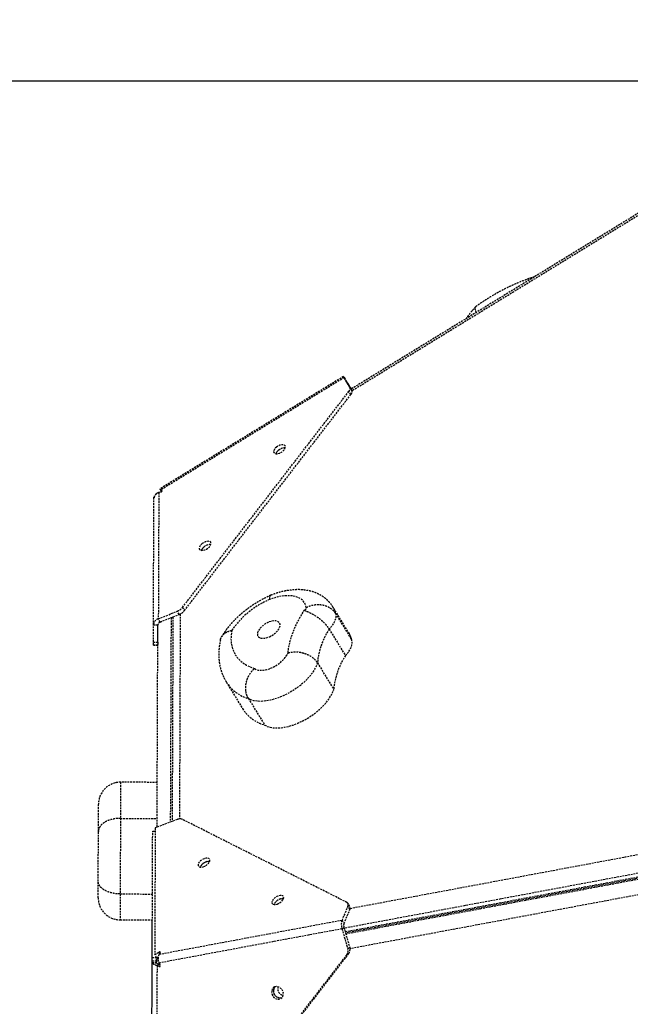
# Model space of a CAD drawing. Header units: millimetres. Extents: x -4077 to 3684, y -3420 to 2611.
# Drawn here: x -1797 to -1380, y 476 to 1150 of the extents above; entities that cross this region are included whole.
import ezdxf

# ---------------------------------------------------------------- set-up
doc = ezdxf.new("R2010")
doc.units = ezdxf.units.MM
doc.linetypes.add('HIDDEN', pattern=[1.905, 1.27, -0.635])
for name, color, linetype in [('DIKOM_ОБЪЕКТ', 7, 'Continuous'), ('DIKOM_РАЗМЕР_ЗОНА', 7, 'Continuous'), ('DIKOM_РАЗМЕР_ОБЪЕКТА', 7, 'Continuous')]:
    doc.layers.add(name, color=color, linetype=linetype)
doc.styles.add('style1', font='arialbd.ttf', dxfattribs={"width": 0.8})
doc.dimstyles.new('1-50', dxfattribs={"dimtxt": 300, "dimasz": 200, "dimexe": 100, "dimexo": 0, "dimgap": 100, "dimtad": 1, "dimtxsty": 'style1', "dimcen": 200, "dimclrd": 7, "dimclre": 7, "dimclrt": 7, "dimadec": 1, "dimazin": 2, "dimtfac": 1, "dimtmove": 0, "dimatfit": 2, "dimfxl": 0, "dimlwd": 25, "dimlwe": 18, "dimarcsym": 0})

# ---------------------------------------------------------------- blocks, each defined once
blk = doc.blocks.new('*D0')
at = {"layer": 'Defpoints', "color": 0, "transparency": 16777216}
for p in [(223.24, 1107.53), (-2045.08, -653.43), (871.98, -653.43)]:
    blk.add_point(p, dxfattribs=at)
at = {"layer": 'DIKOM_РАЗМЕР_ОБЪЕКТА', "color": 7, "lineweight": 18, "transparency": 16777216}
for p, q in [((223.24, 1107.53), (-2145.08, 1107.53)), ((871.98, -653.43), (-2145.08, -653.43))]:
    blk.add_line(p, q, dxfattribs=at)
at = {"layer": 'DIKOM_РАЗМЕР_ОБЪЕКТА', "color": 7, "lineweight": 25, "transparency": 16777216}
blk.add_line((-2045.08, 907.53), (-2045.08, -453.43), dxfattribs=at)
at = {"layer": 'DIKOM_РАЗМЕР_ОБЪЕКТА', "color": 7, "transparency": 16777216}
for points in [[(-2078.42, 907.53), (-2011.75, 907.53), (-2045.08, 1107.53)], [(-2078.42, -453.43), (-2011.75, -453.43), (-2045.08, -653.43)]]:
    blk.add_solid(points, dxfattribs=at)
at = {"layer": 'DIKOM_РАЗМЕР_ОБЪЕКТА', "color": 7, "transparency": 16777216, "insert": (-2298.26, 227.05), "char_height": 300, "attachment_point": 5, "rotation": 90, "style": 'style1'}
blk.add_mtext('{\\fArial|b0|i0|c204|p34;1780}', dxfattribs=at)
blk = doc.blocks.new('*D3')
at = {"layer": 'Defpoints', "color": 0, "transparency": 16777216}
for p in [(-3626.93, 2611.22), (1348.49, 2611.22), (1348.49, -2791.94)]:
    blk.add_point(p, dxfattribs=at)
at = {"layer": 'DIKOM_РАЗМЕР_ЗОНА', "color": 7, "lineweight": 18, "transparency": 16777216}
for p, q in [((1348.49, 2611.22), (-3726.93, 2611.22)), ((1348.49, -2791.94), (-3726.93, -2791.94))]:
    blk.add_line(p, q, dxfattribs=at)
at = {"layer": 'DIKOM_РАЗМЕР_ЗОНА', "color": 7, "lineweight": 25, "transparency": 16777216}
blk.add_line((-3626.93, -2591.94), (-3626.93, 2411.22), dxfattribs=at)
at = {"layer": 'DIKOM_РАЗМЕР_ЗОНА', "color": 7, "transparency": 16777216}
for points in [[(-3660.26, 2411.22), (-3593.59, 2411.22), (-3626.93, 2611.22)], [(-3660.26, -2591.94), (-3593.59, -2591.94), (-3626.93, -2791.94)]]:
    blk.add_solid(points, dxfattribs=at)
at = {"layer": 'DIKOM_РАЗМЕР_ЗОНА', "color": 7, "transparency": 16777216, "insert": (-3880.1, 379.28), "char_height": 300, "attachment_point": 5, "rotation": 90, "style": 'style1'}
blk.add_mtext('{\\fArial|b0|i0|c204|p34;5400}', dxfattribs=at)

msp = doc.modelspace()

# ---------------------------------------------------------------- linework, layer by layer
at = {"layer": 'DIKOM_ОБЪЕКТ', "color": 7, "linetype": 'HIDDEN', "lineweight": 15}
for p, q in [((-1364.733, 1023.755), (-1570.756, 897.504)), ((-1363.97, 1022.646), (-1570.115, 896.32)), ((-1576.025, 906.103), (-1701.266, 829.361)), ((-1575.557, 905.339), (-1700.518, 828.768)), ((-1575.557, 905.339), (-1571.619, 898.91)), ((-1575.557, 905.339), (-1574.224, 903.163)), ((-1575.557, 905.339), (-1574.224, 903.163)), ((-1571.617, 898.91), (-1575.557, 905.339)), ((-1574.224, 903.163), (-1570.285, 896.735)), ((-1570.755, 897.504), (-1574.224, 903.163)), ((-1685.772, 748.61), (-1572.265, 896.02)), ((-1570.932, 893.844), (-1572.265, 896.02)), ((-1571.619, 898.91), (-1570.285, 896.735)), ((-1570.755, 897.504), (-1571.617, 898.91)), ((-1684.439, 746.434), (-1570.932, 893.844)), ((-1701.247, 829.373), (-1700.108, 827.515)), ((-1700.518, 828.768), (-1699.813, 828.225)), ((-1699.868, 827.707), (-1700.518, 828.768)), ((-1699.711, 828.059), (-1699.813, 828.225)), ((-1705.58, 736.48), (-1705.249, 822.624)), ((-1705.249, 822.625), (-1705.243, 824.288)), ((-1704.922, 824.287), (-1705.243, 824.288)), ((-1703.524, 826.126), (-1703.523, 826.522)), ((-1703.523, 826.522), (-1701.917, 826.953)), ((-1703.365, 826.264), (-1703.523, 826.522)), ((-1701.916, 826.953), (-1702.246, 740.809)), ((-1700.499, 827.333), (-1701.916, 826.953)), ((-1685.772, 748.61), (-1684.439, 746.434)), ((-1571.955, 730.626), (-1583.067, 748.759)), ((-1702.246, 740.809), (-1689.4, 745.949)), ((-1700.913, 738.634), (-1702.246, 740.809)), ((-1700.913, 738.634), (-1688.067, 743.773)), ((-1693.545, 741.581), (-1694.075, 602.087)), ((-1692.282, 742.087), (-1692.812, 602.563)), ((-1688.067, 743.773), (-1689.4, 745.949)), ((-1687.299, 744.123), (-1687.83, 604.247)), ((-1581.446, 744.546), (-1570.335, 726.413)), ((-1705.623, 724.879), (-1705.58, 736.48)), ((-1702.58, 736.469), (-1705.58, 736.48)), ((-1703.088, 598.684), (-1702.564, 736.711)), ((-1702.623, 724.867), (-1702.58, 736.469)), ((-1585.737, 733.82), (-1574.625, 715.688)), ((-1702.63, 722.806), (-1705.63, 722.818)), ((-1705.617, 722.817), (-1705.63, 722.818)), ((-1705.623, 724.879), (-1702.623, 724.867)), ((-1705.617, 722.817), (-1702.617, 722.805)), ((-1702.617, 722.805), (-1702.63, 722.806)), ((-1593.704, 710.729), (-1582.592, 692.597)), ((-1655.883, 697.666), (-1644.771, 679.533)), ((-1640.757, 686.394), (-1629.646, 668.262)), ((-1702.972, 629.219), (-1727.972, 629.314)), ((-1728.065, 604.672), (-1703.065, 604.577)), ((-1689.428, 603.84), (-1704.365, 598.202)), ((-1573.573, 547.28), (-1685.963, 604.019)), ((-1706.424, 509.579), (-1706.084, 595.969)), ((-1706.084, 595.969), (-1704.373, 595.963)), ((-1704.365, 598.202), (-1704.704, 511.813)), ((-1571.44, 543.273), (-1367.819, 581.361)), ((-1371.336, 567.869), (-1575.5, 529.68)), ((-1574.838, 527.378), (-1370.603, 565.581)), ((-1370.301, 564.638), (-1574.565, 526.43)), ((-1574.409, 525.887), (-1370.128, 564.098)), ((-1728.261, 553.112), (-1706.253, 553.028)), ((-1366.89, 553.992), (-1571.546, 515.711)), ((-1571.607, 544.539), (-1572.94, 546.715)), ((-1572.947, 544.899), (-1576.948, 535.295)), ((-1571.614, 542.723), (-1575.615, 533.119)), ((-1571.614, 542.723), (-1572.947, 544.899)), ((-1728.328, 535.439), (-1706.322, 535.355)), ((-1706.705, 436.045), (-1706.328, 535.355)), ((-1701.707, 511.967), (-1576.948, 535.295)), ((-1576.948, 535.295), (-1575.615, 533.119)), ((-1576.971, 529.295), (-1701.73, 505.967)), ((-1576.971, 529.295), (-1575.626, 530.119)), ((-1576.971, 529.295), (-1573.06, 515.696)), ((-1575.626, 530.119), (-1571.715, 516.52)), ((-1704.704, 511.813), (-1701.677, 513.422)), ((-1703.371, 509.636), (-1704.704, 511.813)), ((-1700.995, 513.077), (-1701.707, 511.967)), ((-1701.236, 512.702), (-1701.677, 513.422)), ((-1685.873, 364.952), (-1572.366, 512.356)), ((-1572.366, 512.356), (-1573.711, 511.532)), ((-1573.06, 515.696), (-1571.715, 516.52)), ((-1706.971, 366.443), (-1706.438, 505.823)), ((-1706.438, 505.823), (-1706.437, 506.01)), ((-1703.438, 505.812), (-1706.438, 505.823)), ((-1703.437, 505.999), (-1706.437, 506.01)), ((-1706.432, 507.246), (-1706.424, 509.579)), ((-1703.433, 507.234), (-1706.432, 507.246)), ((-1703.424, 509.568), (-1706.424, 509.579)), ((-1703.438, 505.812), (-1703.437, 505.999)), ((-1703.433, 507.234), (-1703.424, 509.568)), ((-1703.424, 509.568), (-1703.423, 509.722)), ((-1703.371, 509.636), (-1702.32, 510.195)), ((-1701.783, 504.976), (-1703.128, 504.152)), ((-1701.133, 504.734), (-1701.783, 504.976)), ((-1701.73, 505.967), (-1701.028, 504.517)), ((-1687.218, 364.128), (-1573.711, 511.532)), ((-1703.128, 504.152), (-1703.66, 364.771)), ((-1701.714, 503.626), (-1703.128, 504.152)), ((-1700.924, 504.11), (-1701.714, 503.626))]:
    msp.add_line(p, q, dxfattribs=at)
at = {"layer": 'DIKOM_ОБЪЕКТ', "color": 7, "linetype": 'HIDDEN', "lineweight": 15, "flags": 128}
for points in [[(-1575.557, 905.339), (-1575.759, 905.669), (-1575.906, 905.908), (-1575.995, 906.054), (-1576.025, 906.103), (-1575.995, 906.054), (-1575.906, 905.908), (-1575.759, 905.669), (-1575.557, 905.339)], [(-1574.224, 903.163), (-1574.325, 903.328), (-1574.398, 903.448), (-1574.443, 903.521), (-1574.458, 903.545), (-1574.443, 903.521), (-1574.398, 903.448), (-1574.324, 903.328), (-1574.224, 903.163)], [(-1621.538, 857.989), (-1622.45, 857.167), (-1623.128, 856.288), (-1623.519, 855.424), (-1623.589, 854.646), (-1623.334, 854.015), (-1622.774, 853.584), (-1621.954, 853.387), (-1620.942, 853.44), (-1619.818, 853.739), (-1618.675, 854.26), (-1617.604, 854.96), (-1616.692, 855.782), (-1616.014, 856.661), (-1615.624, 857.525), (-1615.553, 858.303), (-1615.809, 858.934), (-1616.368, 859.365), (-1617.188, 859.562), (-1618.2, 859.509), (-1619.324, 859.21), (-1620.467, 858.689), (-1621.538, 857.989)], [(-1672.262, 792.115), (-1673.174, 791.293), (-1673.852, 790.414), (-1674.242, 789.55), (-1674.313, 788.772), (-1674.057, 788.141), (-1673.497, 787.71), (-1672.678, 787.513), (-1671.666, 787.566), (-1670.542, 787.865), (-1669.399, 788.386), (-1668.328, 789.086), (-1667.416, 789.908), (-1666.738, 790.787), (-1666.347, 791.651), (-1666.277, 792.429), (-1666.532, 793.06), (-1667.092, 793.491), (-1667.911, 793.688), (-1668.924, 793.635), (-1670.048, 793.336), (-1671.191, 792.815), (-1672.262, 792.115)], [(-1601.365, 748.469), (-1601.766, 750.189), (-1602.486, 751.74), (-1603.516, 753.102), (-1604.843, 754.259), (-1606.449, 755.195), (-1608.315, 755.9), (-1610.418, 756.363), (-1612.731, 756.58), (-1615.224, 756.547), (-1617.868, 756.266), (-1620.628, 755.739), (-1623.471, 754.973), (-1626.359, 753.978)], [(-1602.54, 746.816), (-1602.216, 746.962), (-1601.909, 747.155), (-1601.641, 747.383), (-1601.429, 747.629), (-1601.289, 747.878), (-1601.23, 748.111), (-1601.256, 748.312), (-1601.365, 748.469)], [(-1613.732, 717.592), (-1613.329, 720.997), (-1612.633, 724.498), (-1611.649, 728.083), (-1610.378, 731.739), (-1608.826, 735.453), (-1606.998, 739.213), (-1604.9, 743.005), (-1602.54, 746.816)], [(-1581.446, 744.546), (-1581.173, 743.437), (-1581.14, 742.219), (-1581.347, 740.912), (-1581.791, 739.538), (-1582.465, 738.118), (-1583.358, 736.676), (-1584.454, 735.235), (-1585.737, 733.82)], [(-1626.524, 728.564), (-1624.978, 729.34), (-1623.512, 730.285), (-1622.186, 731.36), (-1621.053, 732.521), (-1620.16, 733.721), (-1619.544, 734.91), (-1619.23, 736.04), (-1619.23, 737.064), (-1619.545, 737.941), (-1620.162, 738.634), (-1621.056, 739.116), (-1622.19, 739.366), (-1623.517, 739.374), (-1624.984, 739.141), (-1626.529, 738.674), (-1628.091, 737.995), (-1629.604, 737.13), (-1631.008, 736.114), (-1632.244, 734.99), (-1633.262, 733.804), (-1634.021, 732.603), (-1634.488, 731.438), (-1634.646, 730.355), (-1634.487, 729.4), (-1634.019, 728.611), (-1633.259, 728.021), (-1632.24, 727.653), (-1631.004, 727.523), (-1629.599, 727.636), (-1628.086, 727.988), (-1626.524, 728.564)], [(-1652.137, 732.92), (-1652.569, 729.851), (-1652.677, 726.899), (-1652.459, 724.081), (-1651.917, 721.411), (-1651.055, 718.904), (-1649.875, 716.573), (-1648.386, 714.431), (-1646.595, 712.489), (-1644.511, 710.757), (-1642.145, 709.246), (-1639.511, 707.962), (-1636.623, 706.913)], [(-1705.63, 722.818), (-1705.63, 722.852), (-1705.63, 722.956), (-1705.629, 723.127), (-1705.628, 723.363), (-1705.627, 723.66), (-1705.626, 724.016), (-1705.624, 724.424), (-1705.623, 724.879)], [(-1702.623, 724.867), (-1702.624, 724.412), (-1702.626, 724.004), (-1702.627, 723.649), (-1702.628, 723.351), (-1702.629, 723.115), (-1702.63, 722.945), (-1702.63, 722.841), (-1702.63, 722.806)], [(-1574.625, 715.688), (-1573.343, 717.103), (-1572.246, 718.543), (-1571.354, 719.985), (-1570.68, 721.405), (-1570.236, 722.78), (-1570.028, 724.087), (-1570.062, 725.305), (-1570.335, 726.413)], [(-1636.623, 706.913), (-1635.463, 706.25), (-1634.036, 705.836), (-1632.379, 705.682), (-1630.539, 705.792), (-1628.565, 706.162), (-1626.512, 706.784), (-1624.436, 707.639), (-1622.394, 708.705), (-1620.442, 709.952), (-1618.632, 711.346), (-1617.016, 712.849), (-1615.637, 714.42), (-1614.532, 716.016), (-1613.732, 717.592)], [(-1593.704, 710.729), (-1594.516, 708.589), (-1595.631, 706.398), (-1597.033, 704.182), (-1598.706, 701.97), (-1600.63, 699.789), (-1602.78, 697.664), (-1605.13, 695.624), (-1607.652, 693.692), (-1610.313, 691.893), (-1613.081, 690.248), (-1615.923, 688.778), (-1618.802, 687.502), (-1621.684, 686.435), (-1624.533, 685.589), (-1627.314, 684.976), (-1629.992, 684.603), (-1632.535, 684.475), (-1634.911, 684.593), (-1637.091, 684.956), (-1639.048, 685.559), (-1640.757, 686.394)], [(-1629.646, 668.262), (-1627.936, 667.426), (-1625.979, 666.823), (-1623.799, 666.46), (-1621.423, 666.343), (-1618.881, 666.471), (-1616.202, 666.844), (-1613.422, 667.457), (-1610.573, 668.302), (-1607.691, 669.37), (-1604.811, 670.646), (-1601.97, 672.116), (-1599.201, 673.76), (-1596.54, 675.559), (-1594.019, 677.491), (-1591.669, 679.532), (-1589.518, 681.656), (-1587.595, 683.838), (-1585.921, 686.05), (-1584.519, 688.265), (-1583.405, 690.457), (-1582.592, 692.597)], [(-1727.972, 629.314), (-1727.972, 629.257), (-1727.973, 628.853), (-1727.976, 628.061), (-1727.981, 626.884), (-1727.987, 625.329), (-1727.994, 623.402), (-1728.003, 621.114), (-1728.013, 618.474), (-1728.024, 615.495), (-1728.037, 612.191), (-1728.05, 608.577), (-1728.065, 604.672)], [(-1743.099, 595.75), (-1743.087, 599.031), (-1743.075, 602.031), (-1743.065, 604.734), (-1743.056, 607.126), (-1743.048, 609.193), (-1743.041, 610.926), (-1743.036, 612.314), (-1743.032, 613.349), (-1743.03, 614.028), (-1743.029, 614.345), (-1743.028, 614.371)], [(-1728.065, 604.672), (-1728.081, 600.613), (-1728.097, 596.396), (-1728.113, 592.052), (-1728.13, 587.617), (-1728.147, 583.126), (-1728.164, 578.615), (-1728.181, 574.119), (-1728.198, 569.675), (-1728.215, 565.319), (-1728.231, 561.083), (-1728.246, 557.003), (-1728.261, 553.112)], [(-1743.228, 561.745), (-1743.216, 564.843), (-1743.204, 568.099), (-1743.191, 571.48), (-1743.178, 574.953), (-1743.165, 578.483), (-1743.151, 582.034), (-1743.138, 585.571), (-1743.124, 589.06), (-1743.112, 592.464), (-1743.099, 595.75)], [(-1671.568, 571.655), (-1670.421, 572.134), (-1669.328, 572.802), (-1668.378, 573.605), (-1667.648, 574.478), (-1667.197, 575.351), (-1667.061, 576.151), (-1667.252, 576.816), (-1667.754, 577.29), (-1668.526, 577.536), (-1669.506, 577.533), (-1670.615, 577.282), (-1671.762, 576.803), (-1672.855, 576.135), (-1673.804, 575.332), (-1674.535, 574.459), (-1674.986, 573.586), (-1675.121, 572.786), (-1674.931, 572.121), (-1674.429, 571.647), (-1673.656, 571.401), (-1672.676, 571.404), (-1671.568, 571.655)], [(-1669.282, 575.106), (-1668.173, 575.357), (-1667.194, 575.36)], [(-1743.271, 550.496), (-1743.271, 550.5), (-1743.27, 550.737), (-1743.268, 551.334), (-1743.264, 552.283), (-1743.259, 553.571), (-1743.253, 555.184), (-1743.246, 557.101), (-1743.237, 559.297), (-1743.228, 561.745)], [(-1728.261, 553.112), (-1728.272, 550.057), (-1728.283, 547.239), (-1728.293, 544.681), (-1728.302, 542.402), (-1728.309, 540.421), (-1728.315, 538.755), (-1728.32, 537.416), (-1728.324, 536.416), (-1728.327, 535.762), (-1728.328, 535.461), (-1728.328, 535.439)], [(-1621.197, 546.226), (-1620.05, 546.705), (-1618.957, 547.373), (-1618.007, 548.176), (-1617.277, 549.049), (-1616.826, 549.921), (-1616.69, 550.722), (-1616.881, 551.387), (-1617.383, 551.861), (-1618.155, 552.107), (-1619.135, 552.104), (-1620.244, 551.853), (-1621.391, 551.374), (-1622.484, 550.706), (-1623.433, 549.903), (-1624.164, 549.03), (-1624.615, 548.157), (-1624.75, 547.356), (-1624.56, 546.692), (-1624.058, 546.218), (-1623.285, 545.972), (-1622.305, 545.975), (-1621.197, 546.226)], [(-1618.911, 549.677), (-1617.802, 549.928), (-1616.823, 549.931)], [(-1622.923, 489.627), (-1623.834, 489.029), (-1624.512, 488.152), (-1624.903, 487.066), (-1624.975, 485.861), (-1624.722, 484.633), (-1624.165, 483.483), (-1623.349, 482.502), (-1622.339, 481.772), (-1621.218, 481.35), (-1620.077, 481.271), (-1619.008, 481.542), (-1618.097, 482.14), (-1617.419, 483.018), (-1617.028, 484.103), (-1616.956, 485.308), (-1617.208, 486.536), (-1617.766, 487.687), (-1618.582, 488.667), (-1619.592, 489.398), (-1620.712, 489.82), (-1621.854, 489.898), (-1622.923, 489.627)], [(-1617.948, 482.257), (-1618.732, 482.095), (-1619.874, 482.174), (-1620.994, 482.596), (-1622.004, 483.326), (-1622.82, 484.307), (-1623.378, 485.457), (-1623.63, 486.685), (-1623.558, 487.89), (-1623.167, 488.976), (-1622.584, 489.761)]]:
    msp.add_lwpolyline(points, dxfattribs=at)
at = {"layer": 'DIKOM_ОБЪЕКТ', "color": 7, "linetype": 'HIDDEN', "lineweight": 15}
for centre, radius, start, end in [((-1574.121, 897.953), 2.679, 313.843733, 20.943659), ((-1572.788, 895.777), 2.679, 313.842206, 20.943581), ((-1615.926, 850.54), 6.839, 87.858946, 155.220297), ((-1617.006, 851.267), 5.559, 125.128896, 157.115908), ((-1616.057, 851.098), 6.28, 86.498755, 131.33715), ((-1667.744, 785.408), 5.539, 125.096091, 157.441551), ((-1666.642, 784.664), 6.841, 87.922919, 155.216735), ((-1666.781, 785.224), 6.28, 86.498081, 131.336354), ((-1603.009, 699.089), 59.649, 113.044877, 145.448091), ((-1692.64, 754.169), 8.835, 291.506632, 321.009999), ((-1593.792, 742.215), 12.564, 10.68994, 31.38963), ((-1700.715, 736.183), 4.873, 108.312583, 176.502026), ((-1691.306, 751.993), 8.835, 291.506837, 321.011307), ((-1700.147, 736.32), 2.437, 108.313715, 176.500672), ((-1543.236, 706.236), 50.668, 147.015182, 174.91233), ((-1582.68, 724.082), 12.564, 10.689954, 31.388242), ((-1532.124, 688.104), 50.668, 147.015182, 174.91233), ((-1633.399, 712.053), 26.693, 212.622554, 253.99886), ((-1621.812, 694.559), 27.439, 213.201993, 253.411215), ((-1728.029, 614.314), 15, 89.782526, 179.782526), ((-1687.479, 599.712), 4.566, 70.613326, 115.276199), ((-1667.473, 568.504), 6.844, 87.707441, 154.936986), ((-1667.564, 568.644), 6.687, 104.883302, 155.648835), ((-1728.271, 550.439), 15, 179.782526, 269.782526), ((-1617.096, 543.082), 6.843, 87.741702, 155.001479), ((-1617.192, 543.213), 6.688, 104.890269, 155.641958), ((-1574.411, 545.787), 1.713, 328.775593, 60.683615), ((-1573.352, 543.638), 1.965, 332.246849, 27.305451), ((-1567.783, 532.259), 9.655, 161.674193, 197.883469), ((-1571.032, 531.601), 4.827, 161.674326, 197.88382), ((-1577.525, 514.262), 4.69, 324.41138, 17.810554), ((-1576.18, 515.086), 4.69, 324.410536, 17.810781), ((-1697.205, 506.175), 6.236, 148.193084, 177.360552), ((-1618.991, 486.816), 4.669, 177.074574, 282.561222), ((-1619.847, 487.134), 3.808, 136.755156, 181.206016), ((-1616.344, 488.432), 4.502, 162.293415, 260.934669)]:
    msp.add_arc(centre, radius, start, end, dxfattribs=at)
for centre, major_axis, ratio, start_param, end_param in [((-1700.498, 827.805), (0.772, 0.307), 0.5392763, 4.4986912, 6.5930863), ((-1701.679, 512.95), (0.755, 0.541), 0.4311338, 5.4573907, 7.5517858), ((-1706.434, 506.774), (0.003, 0.771), 0.0000754, 3.2770341, 5.3714292), ((-1703.434, 506.762), (0.003, 0.771), 0.0000754, 3.2770341, 5.3714292), ((-1701.712, 504.389), (-0.625, 0.696), 0.6884734, 2.2207056, 4.3151007)]:
    msp.add_ellipse(centre, major_axis=major_axis, ratio=ratio, start_param=start_param, end_param=end_param, dxfattribs=at)
for points, knots in [([(-1445.75, 974.107), (-1445.836, 974.083), (-1447.463, 973.613), (-1450.644, 972.5), (-1455.271, 970.763), (-1459.873, 968.809), (-1464.433, 966.678), (-1468.935, 964.369), (-1473.368, 961.894), (-1477.712, 959.257), (-1481.804, 956.589), (-1484.386, 954.739), (-1485.598, 953.871)], [0, 0, 0, 0, 0.0062812, 0.1189945, 0.2313543, 0.3434128, 0.4552286, 0.5668639, 0.6783819, 0.7898468, 0.9013231, 1, 1, 1, 1]), ([(-1485.736, 953.747), (-1485.955, 953.519), (-1487.074, 952.358), (-1488.944, 950.184), (-1490.919, 947.687), (-1491.945, 946.121), (-1492.297, 945.583)], [0, 0, 0, 0, 0.0879242, 0.4474654, 0.8104475, 1, 1, 1, 1]), ([(-1485.369, 949.829), (-1485.382, 949.857), (-1485.646, 950.409), (-1485.921, 951.317), (-1486.142, 952.465), (-1486.08, 953.293), (-1485.828, 953.593), (-1485.715, 953.728)], [0, 0, 0, 0, 0.0136456, 0.2701948, 0.5341335, 0.7916661, 1, 1, 1, 1]), ([(-1701.247, 829.373), (-1701.247, 829.373), (-1701.247, 829.373), (-1701.133, 829.295), (-1700.734, 828.953), (-1700.518, 828.768)], [0, 0, 0, 0, 0.0000537, 0.4608056, 1, 1, 1, 1]), ([(-1701.916, 826.953), (-1702.433, 826.749), (-1703.38, 826.376), (-1704.395, 825.387), (-1705.1, 824.143), (-1705.197, 823.156), (-1705.249, 822.624)], [0, 0, 0, 0, 0.27318719, 0.50001455, 0.730398, 1, 1, 1, 1]), ([(-1583.086, 748.747), (-1583.158, 748.878), (-1583.662, 749.796), (-1584.858, 751.336), (-1586.652, 753.32), (-1588.677, 755.065), (-1590.883, 756.588), (-1593.268, 757.879), (-1595.821, 758.94), (-1598.543, 759.766), (-1601.433, 760.349), (-1604.488, 760.683), (-1607.694, 760.755), (-1611.026, 760.56), (-1614.444, 760.098), (-1617.907, 759.381), (-1621.373, 758.418), (-1623.871, 757.568), (-1625.206, 757.048), (-1625.4, 756.972)], [0, 0, 0, 0, 0.0098218, 0.0686317, 0.1270217, 0.1853705, 0.2441139, 0.3037028, 0.3646018, 0.427259, 0.492047, 0.5591602, 0.6284949, 0.6995918, 0.771741, 0.8441255, 0.916215, 0.9878283, 1, 1, 1, 1]), ([(-1625.437, 756.954), (-1625.933, 756.735), (-1627.624, 755.987), (-1630.474, 754.568), (-1633.944, 752.643), (-1637.318, 750.547), (-1640.582, 748.297), (-1643.72, 745.9), (-1646.714, 743.365), (-1649.55, 740.699), (-1652.21, 737.908), (-1654.679, 734.997), (-1656.927, 731.969), (-1658.336, 729.811), (-1658.994, 728.665), (-1659.042, 728.583)], [0, 0, 0, 0, 0.03569821, 0.12168399, 0.20745275, 0.29314809, 0.37891554, 0.4648673, 0.55116241, 0.63796329, 0.72542927, 0.81370648, 0.90289358, 0.99299467, 1, 1, 1, 1]), ([(-1625.393, 756.954), (-1625.418, 756.952), (-1625.657, 756.932), (-1625.963, 756.519), (-1626.309, 755.626), (-1626.376, 754.637), (-1626.36, 753.994), (-1626.359, 753.978)], [0, 0, 0, 0, 0.0337671, 0.3209613, 0.6164679, 0.990898, 1, 1, 1, 1]), ([(-1601.365, 748.469), (-1601.353, 748.476), (-1600.383, 749.045), (-1598.559, 749.811), (-1595.828, 750.44), (-1593.332, 750.634), (-1590.851, 750.455), (-1588.501, 749.916), (-1586.304, 749.025), (-1584.37, 747.82), (-1582.686, 746.331), (-1581.863, 745.146), (-1581.446, 744.546)], [0, 0, 0, 0, 0.0016818, 0.1432321, 0.2488652, 0.3575572, 0.4631179, 0.5717355, 0.677272, 0.7858665, 0.8914031, 1, 1, 1, 1]), ([(-1602.54, 746.816), (-1602.536, 746.813), (-1602.259, 746.588), (-1601.507, 746.211), (-1600.058, 745.553), (-1598.271, 744.702), (-1596.246, 743.598), (-1594.17, 742.29), (-1592.159, 740.822), (-1590.234, 739.192), (-1588.497, 737.466), (-1586.943, 735.651), (-1586.143, 734.436), (-1585.737, 733.82)], [0, 0, 0, 0, 0.0010782, 0.0812555, 0.1643754, 0.2682234, 0.375111, 0.4780719, 0.5839574, 0.6864854, 0.7919598, 0.8944888, 1, 1, 1, 1]), ([(-1659.823, 726.519), (-1659.808, 726.634), (-1659.716, 727.327), (-1659.153, 728.488), (-1658.141, 729.928), (-1656.726, 731.149), (-1654.794, 732.233), (-1653.155, 732.731), (-1652.149, 732.917), (-1652.137, 732.92)], [0, 0, 0, 0, 0.03487048, 0.21009823, 0.39031169, 0.56722809, 0.7491461, 0.99713022, 1, 1, 1, 1]), ([(-1659.846, 726.524), (-1659.961, 726.009), (-1660.363, 724.215), (-1660.809, 721.154), (-1661.062, 717.382), (-1660.973, 713.71), (-1660.558, 710.167), (-1659.83, 706.77), (-1658.795, 703.535), (-1657.504, 700.48), (-1656.413, 698.591), (-1655.877, 697.664)], [0, 0, 0, 0, 0.0513647, 0.1792198, 0.3050727, 0.4279215, 0.5476956, 0.6645962, 0.7790227, 0.8914907, 1, 1, 1, 1]), ([(-1613.732, 717.592), (-1613.718, 717.596), (-1612.712, 717.878), (-1610.861, 718.216), (-1608.099, 718.297), (-1605.593, 718.055), (-1603.105, 717.498), (-1600.754, 716.647), (-1598.556, 715.509), (-1596.624, 714.129), (-1594.941, 712.531), (-1594.12, 711.336), (-1593.704, 710.729)], [0, 0, 0, 0, 0.0020436, 0.1451463, 0.2509358, 0.3597581, 0.4650831, 0.5734336, 0.6785517, 0.7867076, 0.8918262, 1, 1, 1, 1]), ([(-1640.757, 686.394), (-1641.098, 687.022), (-1641.788, 688.295), (-1642.409, 690.485), (-1642.706, 692.833), (-1642.637, 695.255), (-1642.211, 697.719), (-1641.442, 700.114), (-1640.338, 702.415), (-1638.793, 704.747), (-1637.454, 706.181), (-1636.635, 706.902), (-1636.623, 706.913)], [0, 0, 0, 0, 0.1053867, 0.2138301, 0.3192136, 0.4276517, 0.5331363, 0.6416656, 0.7474217, 0.8562222, 0.9978489, 1, 1, 1, 1]), ([(-1728.065, 604.672), (-1728.89, 604.651), (-1730.564, 604.609), (-1732.993, 604.232), (-1735.306, 603.63), (-1737.396, 602.808), (-1739.245, 601.783), (-1740.771, 600.596), (-1741.957, 599.261), (-1742.852, 597.653), (-1743.096, 596.451), (-1743.099, 595.758), (-1743.099, 595.75)], [0, 0, 0, 0, 0.10431056, 0.21165564, 0.31596424, 0.42327745, 0.5279866, 0.63567694, 0.74139362, 0.85010146, 0.99828446, 1, 1, 1, 1]), ([(-1728.261, 553.112), (-1729.092, 553.138), (-1730.778, 553.19), (-1733.223, 553.573), (-1735.548, 554.172), (-1737.646, 554.983), (-1739.494, 555.991), (-1741.008, 557.15), (-1742.172, 558.451), (-1743.007, 559.968), (-1743.229, 561.096), (-1743.228, 561.73), (-1743.228, 561.745)], [0, 0, 0, 0, 0.1057735, 0.2146143, 0.3203877, 0.4292272, 0.5350219, 0.6438805, 0.7497299, 0.858645, 0.9966455, 1, 1, 1, 1]), ([(-1701.707, 511.967), (-1701.924, 511.512), (-1702.322, 510.68), (-1702.502, 509.159), (-1702.34, 507.577), (-1701.944, 506.531), (-1701.73, 505.967)], [0, 0, 0, 0, 0.2731891, 0.5000146, 0.7304015, 1, 1, 1, 1]), ([(-1703.128, 504.152), (-1703.643, 504.332), (-1704.587, 504.662), (-1705.597, 505.155), (-1706.296, 505.534), (-1706.388, 505.722), (-1706.438, 505.823)], [0, 0, 0, 0, 0.2731866, 0.5000176, 0.7304044, 1, 1, 1, 1]), ([(-1701.783, 504.976), (-1702.04, 505.106), (-1702.505, 505.341), (-1703.018, 505.636), (-1703.369, 505.786), (-1703.414, 505.803), (-1703.438, 505.812)], [0, 0, 0, 0, 0.2754685, 0.4999254, 0.7277812, 1, 1, 1, 1])]:
    msp.add_open_spline(points, degree=3, knots=knots, dxfattribs=at)

# ---------------------------------------------------------------- dimensions: what is measured, and where the dimension line sits
at = {"layer": 'DIKOM_РАЗМЕР_ЗОНА'}
dim = msp.add_linear_dim(base=(-3626.927, 2611.221), p1=(1348.49, -2791.939), p2=(1348.49, 2611.221), angle=90, text='{\\fArial|b0|i0|c204|p34;5400}', dimstyle='1-50', dxfattribs=at)
dim.commit()
dim.dimension.update_dxf_attribs({"geometry": '*D3', "text_midpoint": (-3626.927, 379.285), "dimtype": 160})
at = {"layer": 'DIKOM_РАЗМЕР_ОБЪЕКТА'}
dim = msp.add_linear_dim(base=(-2045.084, -653.434), p1=(223.238, 1107.531), p2=(871.98, -653.434), angle=90, text='{\\fArial|b0|i0|c204|p34;1780}', dimstyle='1-50', dxfattribs=at)
dim.commit()
dim.dimension.update_dxf_attribs({"geometry": '*D0', "text_midpoint": (-2045.084, 227.048), "dimtype": 160})

doc.saveas('drawing.dxf')
